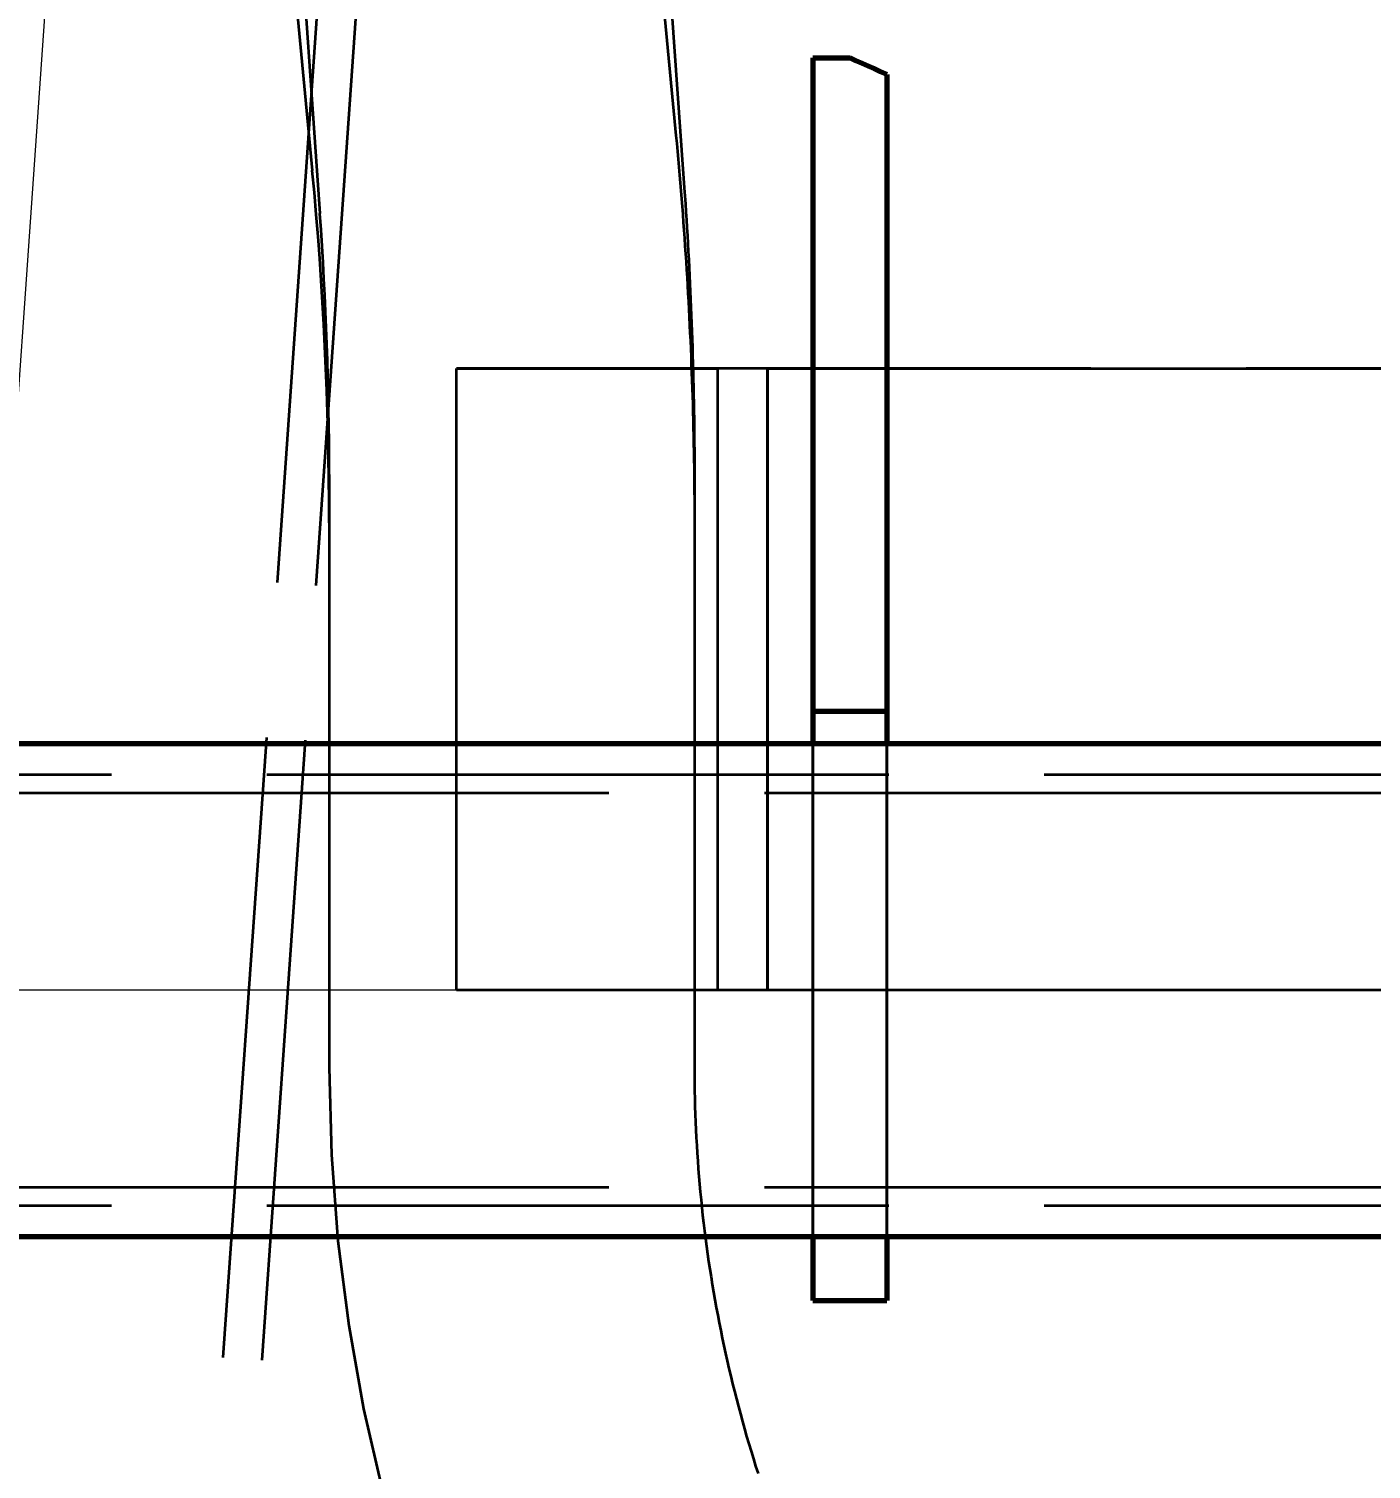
# Model space of a CAD drawing. Header units: millimetres. Extents: x 0 to 2382, y 0 to 420.
# Drawn here: x 148.66 to 157.29, y 226.62 to 235.9 of the extents above; entities that cross this region are included whole.
import ezdxf

# ---------------------------------------------------------------- set-up
doc = ezdxf.new("R2010")
doc.units = ezdxf.units.MM
doc.linetypes.add('IRAM-E-TRAZOS', pattern=[5, 4, -1])
doc.linetypes.add('IRAM-F-TRAZO-PUNTO', pattern=[20, 15, -2, 1, -2])
for name, color, linetype, lineweight in [('01-VISIBLE', 7, 'CONTINUOUS', 70), ('02-OCULTA', 4, 'IRAM-E-TRAZOS', 35), ('03-EJE', 1, 'IRAM-F-TRAZO-PUNTO', 18), ('04-COTA', 3, 'CONTINUOUS', 18)]:
    doc.layers.add(name, color=color, linetype=linetype, lineweight=lineweight)
doc.styles.add('ISO3098', font='isocpeur.ttf')
doc.dimstyles.new('FLAMA-IRAM', dxfattribs={"dimtxt": 3.5, "dimasz": 3.5, "dimexe": 2, "dimexo": 1.5, "dimgap": 1, "dimtad": 1, "dimdec": 1, "dimtxsty": 'ISO3098', "dimblk": 'IRAM_FLECHA', "dimblk1": 'IRAM_FLECHA', "dimblk2": 'IRAM_FLECHA', "dimcen": 2.5, "dimclrd": 256, "dimclre": 256, "dimclrt": 256, "dimazin": 3, "dimtfac": 1, "dimtmove": 0, "dimatfit": 3, "dimlwd": 18, "dimlwe": 18})

# ---------------------------------------------------------------- blocks, each defined once
blk = doc.blocks.new('IRAM_FLECHA')
blk.add_solid([(0, 0), (-1, 0.125), (-1, -0.125)])

msp = doc.modelspace()

# ---------------------------------------------------------------- linework, layer by layer
at = {"layer": '01-VISIBLE'}
for p, q in [((153.7034, 235.7094), (153.7034, 231.5032)), ((153.7034, 235.7094), (153.9409, 235.7094)), ((154.1784, 235.6032), (154.1784, 231.5032)), ((153.7034, 231.5032), (153.7034, 231.2969)), ((153.7034, 231.5032), (154.1784, 231.5032)), ((154.1784, 231.5032), (154.1784, 231.2969)), ((145.1909, 231.2969), (178.3909, 231.2969)), ((145.1909, 228.1219), (178.3909, 228.1219)), ((153.7034, 228.1219), (153.7034, 227.7094)), ((154.1784, 228.1219), (154.1784, 227.7094)), ((153.7034, 227.7094), (154.1784, 227.7094))]:
    msp.add_line(p, q, dxfattribs=at)
msp.add_lwpolyline([(154.1784, 235.6032), (154.1387, 235.6207), (154.099, 235.6382), (154.0594, 235.6559), (154.0198, 235.6736), (153.9803, 235.6914), (153.9409, 235.7094)], dxfattribs=at)
at = {"layer": '02-OCULTA'}
for p, q in [((149.561, 222.3557), (151.9258, 256.173)), ((149.8104, 222.3383), (152.1752, 256.1555)), ((152.6562, 237.9758), (152.8757, 234.8729)), ((152.6562, 237.9758), (152.8757, 234.8729)), ((150.3121, 237.81), (150.5315, 234.7071)), ((150.3121, 237.81), (150.5315, 234.7071)), ((152.6173, 237.3473), (152.8219, 235.209)), ((150.278, 237.1235), (150.4826, 234.9852)), ((153.7034, 227.7094), (153.7034, 235.7094)), ((154.1784, 227.7094), (154.1784, 235.6032)), ((153.4109, 233.7094), (151.4109, 233.7094)), ((151.4109, 233.7094), (153.0909, 233.7094)), ((151.4109, 229.7094), (151.4109, 233.7094)), ((151.4109, 229.7094), (151.4109, 233.7094)), ((153.0909, 229.7094), (153.0909, 233.7094)), ((153.0909, 229.7094), (153.0909, 233.7094)), ((170.4909, 233.7094), (153.0909, 233.7094)), ((153.4109, 233.7094), (170.1709, 233.7094)), ((153.4109, 229.7094), (153.4109, 233.7094)), ((153.4109, 233.7094), (153.4109, 229.7094)), ((150.5909, 233.0266), (150.5909, 229.2094)), ((150.5909, 233.0266), (150.5909, 229.2094)), ((152.9409, 233.0266), (152.9409, 229.2094)), ((152.9409, 233.0266), (152.9409, 229.2094)), ((150.5909, 232.7162), (150.5909, 229.2094)), ((152.9409, 232.7162), (152.9409, 229.2094)), ((153.7034, 231.2969), (153.7034, 229.7094)), ((154.1784, 231.2969), (154.1784, 229.7094)), ((145.1909, 231.0969), (178.3909, 231.0969)), ((138.3909, 230.9794), (185.1909, 230.9794)), ((151.4109, 229.7094), (153.4109, 229.7094)), ((151.4109, 229.7094), (153.0909, 229.7094)), ((153.0909, 229.7094), (170.4909, 229.7094)), ((153.4109, 229.7094), (170.1709, 229.7094)), ((153.7034, 229.7094), (153.7034, 228.1219)), ((153.7034, 229.7094), (154.1784, 229.7094)), ((154.1784, 229.7094), (154.1784, 228.1219)), ((138.3909, 228.4394), (185.1909, 228.4394)), ((145.1909, 228.3219), (178.3909, 228.3219))]:
    msp.add_line(p, q, dxfattribs=at)
for points in [[(153.7034, 235.7094), (153.7429, 235.7094), (153.7825, 235.7094), (153.8221, 235.7094), (153.8617, 235.7094), (153.9013, 235.7094), (153.9409, 235.7094)], [(152.8219, 235.209), (152.8267, 235.1583), (152.8314, 235.1075), (152.836, 235.0568), (152.8405, 235.0061), (152.8449, 234.9553), (152.8492, 234.9045), (152.8534, 234.8537), (152.8575, 234.803), (152.8615, 234.7522), (152.8655, 234.7014), (152.8693, 234.6506), (152.873, 234.5997), (152.8766, 234.5489), (152.8801, 234.4981), (152.8835, 234.4473), (152.8869, 234.3964), (152.8901, 234.3456), (152.8932, 234.2947), (152.8962, 234.2439), (152.8992, 234.193), (152.902, 234.1421), (152.9047, 234.0912), (152.9073, 234.0404), (152.9099, 233.9895), (152.9123, 233.9386), (152.9146, 233.8877), (152.9169, 233.8368), (152.919, 233.7859), (152.921, 233.735), (152.923, 233.6841), (152.9248, 233.6331), (152.9265, 233.5822), (152.9282, 233.5313), (152.9297, 233.4804), (152.9311, 233.4294), (152.9325, 233.3785), (152.9337, 233.3276), (152.9349, 233.2766), (152.9359, 233.2257), (152.9368, 233.1747), (152.9377, 233.1238), (152.9384, 233.0729), (152.9391, 233.0219), (152.9396, 232.971), (152.9401, 232.92), (152.9404, 232.8691), (152.9407, 232.8181), (152.9408, 232.7672), (152.9409, 232.7162)], [(152.8757, 234.8729), (152.8792, 234.8217), (152.8827, 234.7704), (152.8861, 234.7192), (152.8893, 234.668), (152.8925, 234.6168), (152.8956, 234.5655), (152.8985, 234.5143), (152.9014, 234.463), (152.9042, 234.4118), (152.9068, 234.3605), (152.9094, 234.3093), (152.9119, 234.258), (152.9142, 234.2067), (152.9165, 234.1554), (152.9187, 234.1042), (152.9207, 234.0529), (152.9227, 234.0016), (152.9245, 233.9503), (152.9263, 233.899), (152.928, 233.8477), (152.9295, 233.7964), (152.931, 233.7451), (152.9323, 233.6938), (152.9336, 233.6424), (152.9348, 233.5911), (152.9358, 233.5398), (152.9368, 233.4885), (152.9376, 233.4372), (152.9384, 233.3858), (152.939, 233.3345), (152.9396, 233.2832), (152.94, 233.2319), (152.9404, 233.1805), (152.9406, 233.1292), (152.9408, 233.0779), (152.9409, 233.0266)], [(152.8757, 234.8729), (152.8792, 234.8217), (152.8827, 234.7704), (152.8861, 234.7192), (152.8893, 234.668), (152.8925, 234.6168), (152.8956, 234.5655), (152.8985, 234.5143), (152.9014, 234.463), (152.9042, 234.4118), (152.9068, 234.3605), (152.9094, 234.3093), (152.9119, 234.258), (152.9142, 234.2067), (152.9165, 234.1554), (152.9187, 234.1042), (152.9207, 234.0529), (152.9227, 234.0016), (152.9245, 233.9503), (152.9263, 233.899), (152.928, 233.8477), (152.9295, 233.7964), (152.931, 233.7451), (152.9323, 233.6938), (152.9336, 233.6424), (152.9348, 233.5911), (152.9358, 233.5398), (152.9368, 233.4885), (152.9376, 233.4372), (152.9384, 233.3858), (152.939, 233.3345), (152.9396, 233.2832), (152.94, 233.2319), (152.9404, 233.1805), (152.9406, 233.1292), (152.9408, 233.0779), (152.9409, 233.0266)], [(152.9409, 229.2094), (152.941, 229.1593), (152.9414, 229.1092), (152.9422, 229.059), (152.9432, 229.009), (152.9445, 228.9589), (152.9461, 228.9088), (152.948, 228.8587), (152.9502, 228.8086), (152.9527, 228.7586), (152.9555, 228.7086), (152.9586, 228.6586), (152.962, 228.6086), (152.9657, 228.5586), (152.9696, 228.5086), (152.9739, 228.4587), (152.9784, 228.4088), (152.9833, 228.3589), (152.9884, 228.3091), (152.9938, 228.2593), (152.9995, 228.2095), (153.0055, 228.1597), (153.0118, 228.11), (153.0184, 228.0604), (153.0253, 228.0107), (153.0325, 227.9611), (153.0399, 227.9116), (153.0477, 227.8621), (153.0557, 227.8126), (153.0641, 227.7632), (153.0727, 227.7138), (153.0816, 227.6645), (153.0908, 227.6153), (153.1003, 227.5661), (153.11, 227.5169), (153.1201, 227.4678), (153.1305, 227.4188), (153.1411, 227.3698), (153.152, 227.3209), (153.1632, 227.2721), (153.1747, 227.2233), (153.1865, 227.1746), (153.1986, 227.126), (153.2109, 227.0774), (153.2236, 227.0289), (153.2365, 226.9805), (153.2497, 226.9322), (153.2632, 226.8839), (153.277, 226.8358), (153.291, 226.7877), (153.3054, 226.7396), (153.32, 226.6917), (153.3349, 226.6439), (153.35, 226.5961)], [(152.9409, 229.2094), (152.941, 229.1593), (152.9414, 229.1092), (152.9422, 229.059), (152.9432, 229.009), (152.9445, 228.9589), (152.9461, 228.9088), (152.948, 228.8587), (152.9502, 228.8086), (152.9527, 228.7586), (152.9555, 228.7086), (152.9586, 228.6586), (152.962, 228.6086), (152.9657, 228.5586), (152.9696, 228.5086), (152.9739, 228.4587), (152.9784, 228.4088), (152.9833, 228.3589), (152.9884, 228.3091), (152.9938, 228.2593), (152.9995, 228.2095), (153.0055, 228.1597), (153.0118, 228.11), (153.0184, 228.0604), (153.0253, 228.0107), (153.0325, 227.9611), (153.0399, 227.9116), (153.0477, 227.8621), (153.0557, 227.8126), (153.0641, 227.7632), (153.0727, 227.7138), (153.0816, 227.6645), (153.0908, 227.6153), (153.1003, 227.5661), (153.11, 227.5169), (153.1201, 227.4678), (153.1305, 227.4188), (153.1411, 227.3698), (153.152, 227.3209), (153.1632, 227.2721), (153.1747, 227.2233), (153.1865, 227.1746), (153.1986, 227.126), (153.2109, 227.0774), (153.2236, 227.0289), (153.2365, 226.9805), (153.2497, 226.9322), (153.2632, 226.8839), (153.277, 226.8358), (153.291, 226.7877), (153.3054, 226.7396), (153.32, 226.6917), (153.3349, 226.6439), (153.35, 226.5961)], [(152.9409, 229.2094), (152.941, 229.1593), (152.9414, 229.1092), (152.9422, 229.059), (152.9432, 229.009), (152.9445, 228.9589), (152.9461, 228.9088), (152.948, 228.8587), (152.9502, 228.8086), (152.9527, 228.7586), (152.9555, 228.7086), (152.9586, 228.6586), (152.962, 228.6086), (152.9657, 228.5586), (152.9696, 228.5086), (152.9739, 228.4587), (152.9784, 228.4088), (152.9833, 228.3589), (152.9884, 228.3091), (152.9938, 228.2593), (152.9995, 228.2095), (153.0055, 228.1597), (153.0118, 228.11), (153.0184, 228.0604), (153.0253, 228.0107), (153.0325, 227.9611), (153.0399, 227.9116), (153.0477, 227.8621), (153.0557, 227.8126), (153.0641, 227.7632), (153.0727, 227.7138), (153.0816, 227.6645), (153.0908, 227.6153), (153.1003, 227.5661), (153.11, 227.5169), (153.1201, 227.4678), (153.1305, 227.4188), (153.1411, 227.3698), (153.152, 227.3209), (153.1632, 227.2721), (153.1747, 227.2233), (153.1865, 227.1746), (153.1986, 227.126), (153.2109, 227.0774), (153.2236, 227.0289), (153.2365, 226.9805), (153.2497, 226.9322), (153.2632, 226.8839), (153.277, 226.8358), (153.291, 226.7877), (153.3054, 226.7396), (153.32, 226.6917), (153.3349, 226.6439), (153.35, 226.5961)], [(153.7034, 227.7094), (153.7561, 227.7094), (153.8089, 227.7094), (153.8617, 227.7094), (153.9145, 227.7094), (153.9672, 227.7094), (154.02, 227.7094), (154.0728, 227.7094), (154.1256, 227.7094), (154.1784, 227.7094)]]:
    msp.add_lwpolyline(points, dxfattribs=at)
for centre, radius, start, end in [((126.7659, 232.7162), 23.825, 0, 5.46487), ((126.7659, 233.0266), 23.825, 0, 4.04481), ((126.7659, 233.0266), 23.825, 0, 4.04481), ((161.4901, 229.2094), 10.8993, 180, -90), ((161.4901, 229.2094), 10.8993, 180, -90), ((161.4901, 229.2094), 10.8993, 180, -90)]:
    msp.add_arc(centre, radius, start, end, dxfattribs=at)
at = {"layer": '03-EJE'}
for p, q in [((150.7225, 264.0531), (147.4676, 217.5047)), ((141.4909, 229.7094), (182.0909, 229.7094))]:
    msp.add_line(p, q, dxfattribs=at)

# ---------------------------------------------------------------- dimensions: what is measured, and where the dimension line sits
at = {"layer": '04-COTA'}
msp.add_linear_dim(base=(126.3909, 212.2094), p1=(145.7909, 212.2094), p2=(158.7909, 303.5963), angle=90, dimstyle='FLAMA-IRAM', override={"dimlfac": 10}, dxfattribs=at).render()

doc.saveas('drawing.dxf')
